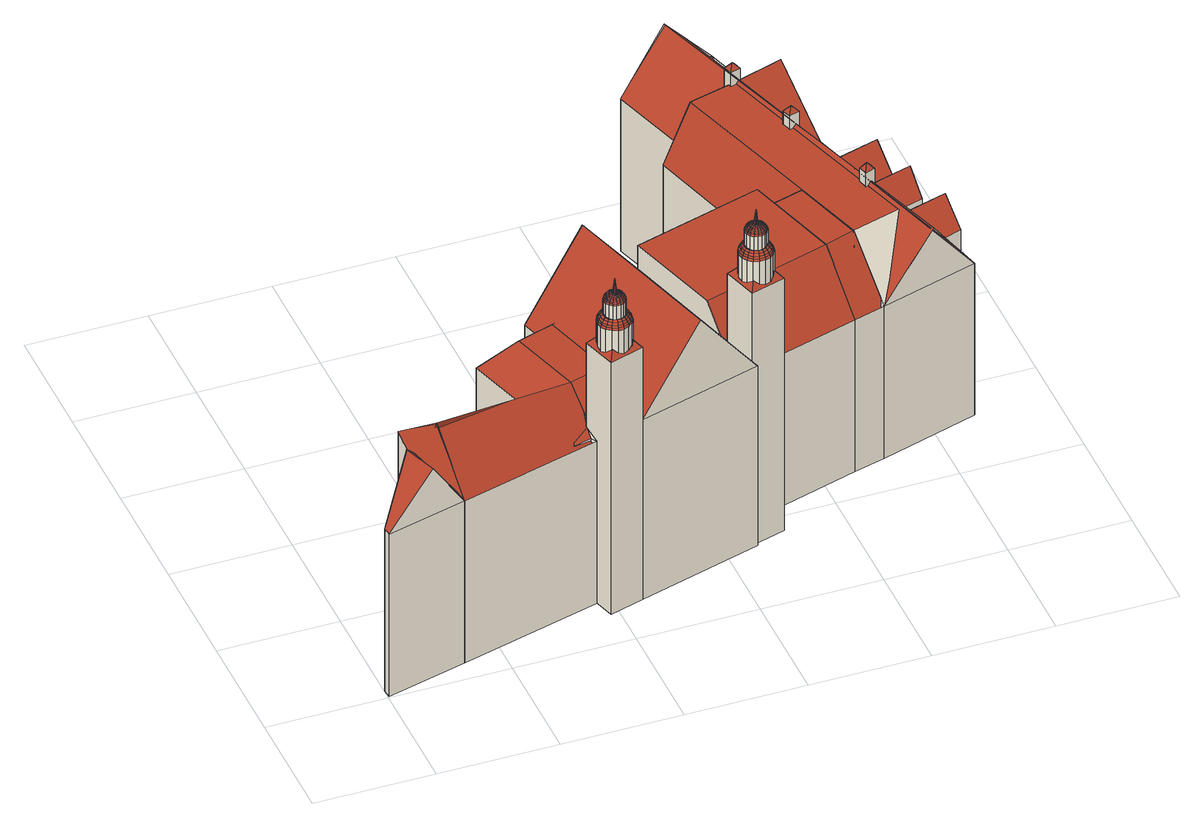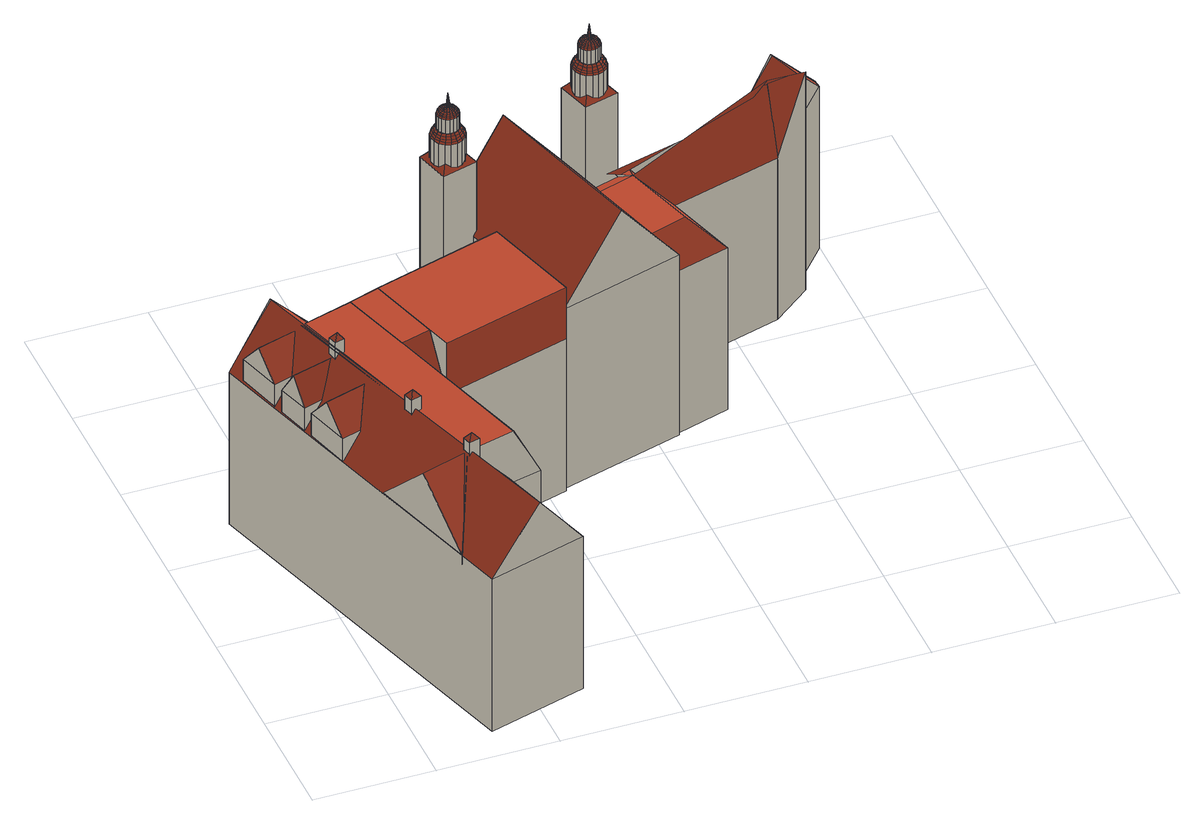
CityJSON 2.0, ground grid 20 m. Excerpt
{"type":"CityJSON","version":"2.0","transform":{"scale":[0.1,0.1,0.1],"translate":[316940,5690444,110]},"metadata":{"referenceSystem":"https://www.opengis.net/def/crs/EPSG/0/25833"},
"CityObjects":{
"building1":{"type":"Building","attributes":{"name":"Neues Rathaus","Gemeindeschluessel":14713000,"Dachneigung":40.47,"Dachorientierung":162.03,"MittlereTraufHoehe":139.41,"QualitaetDacherkennung":100,"ObjektHoehe":39.4,"BodenHoehe":110.39,"Geometrietyp2DReferenz":"3000","AbsoluteHoehe":149.8,"Dachflaeche":1733.12,"function":"31001_3012","roofType":"3100","measuredHeight":39.4,"storeysAboveGround":13},"children":["building1-1","building1-2","building1-3","building1-4","building1-5","building1-6","building1-7","building1-8","building1-9","building1-10","building1-11","building1-12","building1-13","building1-14","building1-15","building1-16","building1-17","building1-18","building1-19","building1-20","building1-21","building1-22","building1-23"],"geometry":[{"type":"MultiSurface","lod":"2","boundaries":[[[0,1,2,3,4]],[[5,6,4,3]],[[7,8,9,10,11]],[[0,6,10,9]],[[6,5,11,10]],[[5,2,7,11]],[[6,0,4]],[[2,5,3]],[[9,8,1,0]],[[2,1,8,7]]],"semantics":{"surfaces":[{"type":"RoofSurface"},{"type":"GroundSurface"},{"type":"WallSurface"},{"type":"ClosureSurface"}],"values":[0,0,1,2,2,2,2,2,2,3]}}]},
"building1-1":{"type":"BuildingPart","attributes":{"Dachneigung":35.01,"Dachorientierung":90.8,"MittlereTraufHoehe":146.18,"QualitaetDacherkennung":100,"BodenHoehe":110.39,"ObjektTeilHoehe":41.61,"Geometrietyp2DReferenz":"3000","AbsoluteHoehe":152,"Dachflaeche":83.27,"roofType":"3100","measuredHeight":41.61,"storeysAboveGround":14},"parents":["building1"],"geometry":[{"type":"MultiSurface","lod":"2","boundaries":[[[12,13,14,15]],[[13,16,17,14]],[[16,18,19,17]],[[13,12,20,16]],[[18,16,20]],[[15,14,17,19]],[[18,12,15,19]],[[12,18,20]]],"semantics":{"surfaces":[{"type":"WallSurface"},{"type":"RoofSurface"},{"type":"GroundSurface"},{"type":"ClosureSurface"}],"values":[0,0,0,1,1,2,3,3]}}]},
"building1-2":{"type":"BuildingPart","attributes":{"Dachneigung":45.19,"Dachorientierung":0,"MittlereTraufHoehe":142.68,"QualitaetDacherkennung":100,"BodenHoehe":137.65,"ObjektTeilHoehe":11.56,"Geometrietyp2DReferenz":"3000","AbsoluteHoehe":149.22,"Dachflaeche":118.94,"roofType":"9999","measuredHeight":11.56,"storeysAboveGround":4},"parents":["building1"],"geometry":[{"type":"MultiSurface","lod":"2","boundaries":[[[21,22,23,24]],[[22,25,26,23]],[[25,21,24,26]],[[21,25,27]],[[22,21,27]],[[25,22,27]],[[24,23,26]]],"semantics":{"surfaces":[{"type":"WallSurface"},{"type":"RoofSurface"},{"type":"GroundSurface"}],"values":[0,0,0,0,1,1,2]}}]},
"building1-3":{"type":"BuildingPart","attributes":{"Dachneigung":38.16,"Dachorientierung":0,"MittlereTraufHoehe":151.74,"QualitaetDacherkennung":100,"BodenHoehe":148.01,"ObjektTeilHoehe":4.76,"Geometrietyp2DReferenz":"3000","AbsoluteHoehe":152.76,"Dachflaeche":4.58,"roofType":"3500","measuredHeight":4.76,"storeysAboveGround":2},"parents":["building1"],"geometry":[{"type":"MultiSurface","lod":"2","boundaries":[[[28,29,30,31]],[[32,29,33]],[[34,32,33]],[[28,34,33]],[[29,28,33]],[[30,35,36,31]],[[29,32,35,30]],[[32,34,36,35]],[[34,28,31,36]]],"semantics":{"surfaces":[{"type":"WallSurface"},{"type":"RoofSurface"},{"type":"GroundSurface"}],"values":[0,1,1,1,1,2,0,0,0]}}]},
"building1-4":{"type":"BuildingPart","attributes":{"Dachneigung":39.06,"Dachorientierung":0,"MittlereTraufHoehe":158.45,"QualitaetDacherkennung":100,"BodenHoehe":110.39,"ObjektTeilHoehe":51.8,"Geometrietyp2DReferenz":"3000","AbsoluteHoehe":162.19,"Dachflaeche":58.23,"roofType":"3500","measuredHeight":51.8,"storeysAboveGround":17},"parents":["building1"],"geometry":[{"type":"MultiSurface","lod":"2","boundaries":[[[37,38,39,40]],[[38,41,42,39]],[[41,43,44,42]],[[43,37,40,44]],[[38,37,45]],[[41,38,45]],[[43,41,45]],[[37,43,45]],[[40,39,42,44]]],"semantics":{"surfaces":[{"type":"WallSurface"},{"type":"RoofSurface"},{"type":"GroundSurface"}],"values":[0,0,0,0,1,1,1,1,2]}}]},
"building1-5":{"type":"BuildingPart","attributes":{"Dachneigung":39.06,"Dachorientierung":0,"MittlereTraufHoehe":158.45,"QualitaetDacherkennung":100,"BodenHoehe":110.39,"ObjektTeilHoehe":51.8,"Geometrietyp2DReferenz":"3000","AbsoluteHoehe":162.19,"Dachflaeche":58.23,"roofType":"3500","measuredHeight":51.8,"storeysAboveGround":17},"parents":["building1"],"geometry":[{"type":"MultiSurface","lod":"2","boundaries":[[[46,47,48,49]],[[47,50,51,48]],[[50,52,53,51]],[[52,46,49,53]],[[47,46,54]],[[50,47,54]],[[52,50,54]],[[46,52,54]],[[49,48,51,53]]],"semantics":{"surfaces":[{"type":"WallSurface"},{"type":"RoofSurface"},{"type":"GroundSurface"}],"values":[0,0,0,0,1,1,1,1,2]}}]},
"building1-6":{"type":"BuildingPart","attributes":{"Dachneigung":90,"Dachorientierung":0,"MittlereTraufHoehe":116.52,"QualitaetDacherkennung":100,"BodenHoehe":110.78,"ObjektTeilHoehe":5.74,"Geometrietyp2DReferenz":"3000","AbsoluteHoehe":116.52,"Dachflaeche":85.06,"roofType":"1000","measuredHeight":5.74,"storeysAboveGround":2},"parents":["building1"],"geometry":[{"type":"MultiSurface","lod":"2","boundaries":[[[55,56,57,58]],[[56,59,60,57]],[[59,61,62,60]],[[61,63,64,62]],[[63,65,66,64]],[[65,67,68,66]],[[67,55,58,68]],[[67,65,63,61,59,56,55]],[[58,57,60,62,64,66,68]]],"semantics":{"surfaces":[{"type":"WallSurface"},{"type":"RoofSurface"},{"type":"GroundSurface"}],"values":[0,0,0,0,0,0,0,1,2]}}]},
"building1-7":{"type":"BuildingPart","attributes":{"Dachneigung":38.16,"Dachorientierung":0,"MittlereTraufHoehe":151.74,"QualitaetDacherkennung":100,"BodenHoehe":148.46,"ObjektTeilHoehe":4.3,"Geometrietyp2DReferenz":"3000","AbsoluteHoehe":152.76,"Dachflaeche":4.58,"roofType":"3500","measuredHeight":4.3,"storeysAboveGround":1},"parents":["building1"],"geometry":[{"type":"MultiSurface","lod":"2","boundaries":[[[69,70,71,72]],[[73,70,74]],[[75,73,74]],[[69,75,74]],[[70,69,74]],[[71,76,77,72]],[[70,73,76,71]],[[73,75,77,76]],[[75,69,72,77]]],"semantics":{"surfaces":[{"type":"WallSurface"},{"type":"RoofSurface"},{"type":"GroundSurface"}],"values":[0,1,1,1,1,2,0,0,0]}}]},
"building1-8":{"type":"BuildingPart","attributes":{"Dachneigung":25.3,"Dachorientierung":0,"MittlereTraufHoehe":167.41,"QualitaetDacherkennung":100,"BodenHoehe":164.85,"ObjektTeilHoehe":6.35,"Geometrietyp2DReferenz":"3000","AbsoluteHoehe":171.2,"Dachflaeche":16.96,"roofType":"3700","measuredHeight":6.35,"storeysAboveGround":2},"parents":["building1"],"geometry":[{"type":"MultiSurface","lod":"2","boundaries":[[[78,79,80]],[[78,80,81]],[[78,81,82]],[[78,82,83]],[[78,83,84]],[[78,84,85]],[[78,85,86]],[[78,86,87]],[[78,87,88]],[[78,88,89]],[[78,89,90]],[[78,90,91]],[[78,91,92]],[[78,92,93]],[[93,94,95,79]],[[95,96,79]],[[79,96,97,80]],[[80,97,98,81]],[[81,98,99,82]],[[99,100,82]],[[82,100,101,83]],[[83,101,102,84]],[[84,102,103,85]],[[85,103,104,86]],[[86,104,105,87]],[[87,105,106,88]],[[106,107,88]],[[88,107,108,89]],[[89,108,109,90]],[[90,109,110,91]],[[91,110,111,92]],[[92,111,94,93]],[[94,112,113,95]],[[95,113,114,96]],[[96,114,115,97]],[[97,115,116,98]],[[98,116,117,99]],[[99,117,118,100]],[[100,118,119,101]],[[101,119,120,102]],[[102,120,121,103]],[[103,121,122,104]],[[104,122,123,105]],[[105,123,124,106]],[[106,124,125,107]],[[107,125,126,108]],[[108,126,127,109]],[[109,127,128,110]],[[110,128,129,111]],[[111,129,112,94]],[[112,130,131,113]],[[113,131,132,114]],[[114,132,133,115]],[[115,133,134,116]],[[116,134,135,117]],[[117,135,136,118]],[[118,136,137,119]],[[119,137,138,120]],[[120,138,139,121]],[[121,139,140,122]],[[122,140,141,123]],[[142,143,144,145]],[[145,144,146,147]],[[147,146,148,149]],[[149,148,150,151]],[[151,150,152,153]],[[153,152,154,130]],[[154,155,156,157]],[[157,156,158,159]],[[159,158,160,161]],[[161,160,162,163]],[[163,162,164,165]],[[165,164,166,167]],[[167,166,168,169]],[[169,168,170,171]],[[171,170,172,173]],[[173,172,174,175]],[[175,174,176,177]],[[177,176,178,143]],[[143,178,179,144]],[[144,179,180,146]],[[146,180,181,148]],[[148,181,182,150]],[[150,182,183,152]],[[152,183,155,154]],[[155,184,185,156]],[[156,185,186,158]],[[158,186,187,160]],[[160,187,188,162]],[[162,188,189,164]],[[164,189,190,166]],[[166,190,191,168]],[[168,191,192,170]],[[170,192,193,172]],[[172,193,194,174]],[[174,194,195,176]],[[176,195,196,178]],[[178,196,197,179]],[[179,197,198,180]],[[180,198,199,181]],[[181,199,200,182]],[[182,200,201,183]],[[183,201,184,155]],[[184,202,203,185]],[[185,203,204,186]],[[186,204,205,187]],[[187,205,206,188]],[[188,206,207,189]],[[189,207,208,190]],[[190,208,209,191]],[[191,209,210,192]],[[192,210,211,193]],[[193,211,212,194]],[[194,212,213,195]],[[195,213,214,196]],[[196,214,215,197]],[[197,215,216,198]],[[198,216,217,199]],[[199,217,218,200]],[[200,218,219,201]],[[201,219,202,184]],[[202,220,221,203]],[[203,221,222,204]],[[204,222,223,205]],[[205,223,224,206]],[[206,224,225,207]],[[207,225,226,208]],[[208,226,227,209]],[[209,227,228,210]],[[210,228,229,211]],[[211,229,230,212]],[[212,230,231,213]],[[213,231,232,214]],[[214,232,233,215]],[[215,233,234,216]],[[216,234,235,217]],[[217,235,236,218]],[[218,236,237,219]],[[219,237,220,202]],[[238,239,240,241,242,243,244,245,246,247,248,249,250,251,252,253,254,255]],[[123,141,142,124]],[[124,142,145,125]],[[125,145,147,126]],[[126,147,149,127]],[[127,149,151,128]],[[128,151,153,129]],[[129,153,130,112]],[[130,154,157,131]],[[131,157,159,132]],[[132,159,161,133]],[[133,161,163,134]],[[134,163,165,135]],[[135,165,167,136]],[[136,167,169,137]],[[137,169,171,138]],[[138,171,173,139]],[[139,173,175,140]],[[140,175,177,141]],[[141,177,143,142]],[[237,236,239,238]],[[236,235,240,239]],[[235,234,241,240]],[[234,233,242,241]],[[233,232,243,242]],[[232,231,244,243]],[[231,230,245,244]],[[230,229,246,245]],[[229,228,247,246]],[[228,227,248,247]],[[227,226,249,248]],[[226,225,250,249]],[[225,224,251,250]],[[224,223,252,251]],[[223,222,253,252]],[[222,221,254,253]],[[221,220,255,254]],[[220,237,238,255]],[[78,93,79]]],"semantics":{"surfaces":[{"type":"RoofSurface"},{"type":"GroundSurface"},{"type":"WallSurface"}],"values":[0,0,0,0,0,0,0,0,0,0,0,0,0,0,0,0,0,0,0,0,0,0,0,0,0,0,0,0,0,0,0,0,0,0,0,0,0,0,0,0,0,0,0,0,0,0,0,0,0,0,0,0,0,0,0,0,0,0,0,0,0,0,0,0,0,0,0,0,0,0,0,0,0,0,0,0,0,0,0,0,0,0,0,0,0,0,0,0,0,0,0,0,0,0,0,0,0,0,0,0,0,0,0,0,0,0,0,0,0,0,0,0,0,0,0,0,0,0,0,0,0,0,0,0,0,0,0,0,0,0,0,0,0,0,0,0,0,0,0,1,0,0,0,0,0,0,0,0,0,0,0,0,0,0,0,0,0,0,0,2,2,2,2,2,2,2,2,2,2,2,2,2,2,2,2,2,2,0]}}]},
"building1-9":{"type":"BuildingPart","attributes":{"Dachneigung":38.16,"Dachorientierung":0,"MittlereTraufHoehe":151.74,"QualitaetDacherkennung":100,"BodenHoehe":148.58,"ObjektTeilHoehe":4.18,"Geometrietyp2DReferenz":"3000","AbsoluteHoehe":152.76,"Dachflaeche":4.58,"roofType":"3500","measuredHeight":4.18,"storeysAboveGround":1},"parents":["building1"],"geometry":[{"type":"MultiSurface","lod":"2","boundaries":[[[256,257,258,259]],[[257,260,261,258]],[[260,262,263,261]],[[262,256,259,263]],[[257,256,264]],[[260,257,264]],[[262,260,264]],[[256,262,264]],[[259,258,261,263]]],"semantics":{"surfaces":[{"type":"WallSurface"},{"type":"RoofSurface"},{"type":"GroundSurface"}],"values":[0,0,0,0,1,1,1,1,2]}}]},
"building1-10":{"type":"BuildingPart","attributes":{"Dachneigung":25.38,"Dachorientierung":0,"MittlereTraufHoehe":167.41,"QualitaetDacherkennung":100,"BodenHoehe":164.85,"ObjektTeilHoehe":6.35,"Geometrietyp2DReferenz":"3000","AbsoluteHoehe":171.2,"Dachflaeche":16.96,"roofType":"3700","measuredHeight":6.35,"storeysAboveGround":2},"parents":["building1"],"geometry":[{"type":"MultiSurface","lod":"2","boundaries":[[[265,266,267]],[[265,267,268]],[[265,268,269]],[[265,269,270]],[[265,270,271]],[[265,271,272]],[[265,272,273]],[[265,273,274]],[[265,274,275]],[[265,275,276]],[[276,277,278,279]],[[278,280,279]],[[279,280,281,282]],[[282,281,283,284]],[[284,283,285,286]],[[286,285,287,288]],[[288,287,289,266]],[[289,290,266]],[[266,290,291,267]],[[267,291,292,268]],[[268,292,293,269]],[[269,293,294,270]],[[270,294,295,271]],[[271,295,296,272]],[[272,296,297,273]],[[273,297,298,274]],[[274,298,299,275]],[[275,299,277,276]],[[277,300,301,278]],[[278,301,302,280]],[[280,302,303,281]],[[281,303,304,283]],[[283,304,305,285]],[[285,305,306,287]],[[287,306,307,289]],[[289,307,308,290]],[[290,308,309,291]],[[291,309,310,292]],[[292,310,311,293]],[[293,311,312,294]],[[294,312,313,295]],[[295,313,314,296]],[[296,314,315,297]],[[297,315,316,298]],[[298,316,317,299]],[[299,317,300,277]],[[300,318,319,301]],[[301,319,320,302]],[[302,320,321,303]],[[303,321,322,304]],[[304,322,323,305]],[[305,323,324,306]],[[306,324,325,307]],[[307,325,326,308]],[[308,326,327,309]],[[309,327,328,310]],[[310,328,329,311]],[[311,329,330,312]],[[312,330,331,313]],[[313,331,332,314]],[[314,332,333,315]],[[315,333,334,316]],[[316,334,335,317]],[[317,335,318,300]],[[318,336,337,319]],[[319,337,338,320]],[[320,338,339,321]],[[321,339,340,322]],[[322,340,341,323]],[[323,341,342,324]],[[324,342,343,325]],[[325,343,344,326]],[[326,344,345,327]],[[327,345,346,328]],[[328,346,347,329]],[[329,347,348,330]],[[330,348,349,331]],[[331,349,350,332]],[[332,350,351,333]],[[333,351,352,334]],[[334,352,353,335]],[[335,353,336,318]],[[336,354,355,337]],[[337,355,356,338]],[[338,356,357,339]],[[339,357,358,340]],[[340,358,359,341]],[[341,359,360,342]],[[342,360,361,343]],[[343,361,362,344]],[[344,362,363,345]],[[345,363,364,346]],[[346,364,365,347]],[[347,365,366,348]],[[348,366,367,349]],[[349,367,368,350]],[[350,368,369,351]],[[351,369,370,352]],[[352,370,371,353]],[[353,371,354,336]],[[354,372,373,355]],[[355,373,374,356]],[[356,374,375,357]],[[357,375,376,358]],[[358,376,377,359]],[[359,377,378,360]],[[360,378,379,361]],[[361,379,380,362]],[[362,380,381,363]],[[363,381,382,364]],[[364,382,383,365]],[[365,383,384,366]],[[366,384,385,367]],[[367,385,386,368]],[[368,386,387,369]],[[369,387,388,370]],[[370,388,389,371]],[[371,389,372,354]],[[372,390,391,373]],[[373,391,392,374]],[[374,392,393,375]],[[375,393,394,376]],[[376,394,395,377]],[[377,395,396,378]],[[378,396,397,379]],[[379,397,398,380]],[[380,398,399,381]],[[381,399,400,382]],[[382,400,401,383]],[[383,401,402,384]],[[384,402,403,385]],[[385,403,404,386]],[[386,404,405,387]],[[387,405,406,388]],[[388,406,407,389]],[[389,407,390,372]],[[390,408,409,391]],[[391,409,410,392]],[[392,410,411,393]],[[393,411,412,394]],[[394,412,413,395]],[[395,413,414,396]],[[396,414,415,397]],[[397,415,416,398]],[[398,416,417,399]],[[399,417,418,400]],[[400,418,419,401]],[[401,419,420,402]],[[402,420,421,403]],[[403,421,422,404]],[[404,422,423,405]],[[405,423,424,406]],[[406,424,425,407]],[[407,425,408,390]],[[426,427,428,429,430,431,432,433,434,435,436,437,438,439,440,441,442,443]],[[425,424,427,426]],[[424,423,428,427]],[[423,422,429,428]],[[422,421,430,429]],[[421,420,431,430]],[[420,419,432,431]],[[419,418,433,432]],[[418,417,434,433]],[[417,416,435,434]],[[416,415,436,435]],[[415,414,437,436]],[[414,413,438,437]],[[413,412,439,438]],[[412,411,440,439]],[[411,410,441,440]],[[410,409,442,441]],[[409,408,443,442]],[[408,425,426,443]],[[265,276,279]],[[265,279,282]],[[265,282,284]],[[265,284,286]],[[265,286,288]],[[265,288,266]]],"semantics":{"surfaces":[{"type":"RoofSurface"},{"type":"GroundSurface"},{"type":"WallSurface"}],"values":[0,0,0,0,0,0,0,0,0,0,0,0,0,0,0,0,0,0,0,0,0,0,0,0,0,0,0,0,0,0,0,0,0,0,0,0,0,0,0,0,0,0,0,0,0,0,0,0,0,0,0,0,0,0,0,0,0,0,0,0,0,0,0,0,0,0,0,0,0,0,0,0,0,0,0,0,0,0,0,0,0,0,0,0,0,0,0,0,0,0,0,0,0,0,0,0,0,0,0,0,0,0,0,0,0,0,0,0,0,0,0,0,0,0,0,0,0,0,0,0,0,0,0,0,0,0,0,0,0,0,0,0,0,0,0,0,0,0,0,0,0,0,0,0,0,0,0,0,0,0,0,0,0,0,1,2,2,2,2,2,2,2,2,2,2,2,2,2,2,2,2,2,2,0,0,0,0,0,0]}}]},
"building1-11":{"type":"BuildingPart","attributes":{"Dachneigung":-63.24,"Dachorientierung":-16.22,"MittlereTraufHoehe":141.3,"QualitaetDacherkennung":100,"BodenHoehe":110.39,"ObjektTeilHoehe":36.41,"Geometrietyp2DReferenz":"3000","AbsoluteHoehe":146.8,"Dachflaeche":760.54,"roofType":"9999","measuredHeight":36.41,"storeysAboveGround":12},"parents":["building1"],"geometry":[{"type":"MultiSurface","lod":"2","boundaries":[[[444,445,446,447]],[[445,448,449,446]],[[448,450,451,449]],[[444,450,452,453]],[[445,444,453,454]],[[448,445,454,455]],[[450,448,455,452]],[[454,453,452,455]],[[451,447,446,449]],[[447,451,450,444]]],"semantics":{"surfaces":[{"type":"WallSurface"},{"type":"RoofSurface"},{"type":"GroundSurface"},{"type":"ClosureSurface"}],"values":[0,0,0,1,1,1,1,1,2,3]}}]},
"building1-12":{"type":"BuildingPart","attributes":{"Dachneigung":36.9,"Dachorientierung":161.2,"MittlereTraufHoehe":141.3,"QualitaetDacherkennung":100,"BodenHoehe":110.39,"ObjektTeilHoehe":39.71,"Geometrietyp2DReferenz":"3000","AbsoluteHoehe":150.1,"Dachflaeche":145.61,"roofType":"3100","measuredHeight":39.71,"storeysAboveGround":13},"parents":["building1"],"geometry":[{"type":"MultiSurface","lod":"2","boundaries":[[[456,457,458,459]],[[457,18,19,458]],[[12,456,459,15]],[[18,457,13]],[[456,12,460]],[[457,456,460,13]],[[12,18,13,460]],[[459,458,19,15]],[[18,12,15,19]]],"semantics":{"surfaces":[{"type":"WallSurface"},{"type":"RoofSurface"},{"type":"GroundSurface"},{"type":"ClosureSurface"}],"values":[0,0,0,0,0,1,1,2,3]}}]},
"building1-13":{"type":"BuildingPart","attributes":{"Dachneigung":38.41,"Dachorientierung":-16.22,"MittlereTraufHoehe":144.69,"QualitaetDacherkennung":100,"BodenHoehe":110.39,"ObjektTeilHoehe":48.06,"Geometrietyp2DReferenz":"3000","AbsoluteHoehe":158.45,"Dachflaeche":1028.65,"roofType":"3100","measuredHeight":48.06,"storeysAboveGround":16},"parents":["building1"],"geometry":[{"type":"MultiSurface","lod":"2","boundaries":[[[461,462,49,463]],[[464,465,466,467,468]],[[462,461,469]],[[465,464,470]],[[461,465,470,469]],[[464,462,469,470]],[[467,471,463,49,447,451,468]],[[463,471,472,466,465,461]],[[471,467,466,472]],[[468,451,450,444,447,49,462,464]],[[451,447,444,450]]],"semantics":{"surfaces":[{"type":"WallSurface"},{"type":"RoofSurface"},{"type":"GroundSurface"},{"type":"ClosureSurface"}],"values":[0,0,0,0,1,1,2,0,3,0,3]}}]},
"building1-14":{"type":"BuildingPart","attributes":{"Dachneigung":90,"Dachorientierung":71.62,"MittlereTraufHoehe":139.41,"QualitaetDacherkennung":100,"BodenHoehe":110.39,"ObjektTeilHoehe":38.82,"Geometrietyp2DReferenz":"3000","AbsoluteHoehe":149.22,"Dachflaeche":189.26,"roofType":"9999","measuredHeight":38.82,"storeysAboveGround":13},"parents":["building1"],"geometry":[{"type":"MultiSurface","lod":"2","boundaries":[[[2,473,474,7]],[[475,476,477,478]],[[476,2,7,477]],[[473,2,479,480]],[[475,473,480,481]],[[476,475,481,482]],[[2,476,482,479]],[[481,480,479,482]],[[7,474,478,477]],[[473,475,478,474]]],"semantics":{"surfaces":[{"type":"WallSurface"},{"type":"RoofSurface"},{"type":"GroundSurface"},{"type":"ClosureSurface"}],"values":[0,0,0,1,0,1,0,1,2,3]}}]},
"building1-15":{"type":"BuildingPart","attributes":{"Dachneigung":-42.52,"Dachorientierung":163.12,"MittlereTraufHoehe":139.41,"QualitaetDacherkennung":100,"BodenHoehe":110.39,"ObjektTeilHoehe":38.82,"Geometrietyp2DReferenz":"3000","AbsoluteHoehe":149.22,"Dachflaeche":1420.78,"roofType":"9999","measuredHeight":38.82,"storeysAboveGround":13},"parents":["building1"],"geometry":[{"type":"MultiSurface","lod":"2","boundaries":[[[473,483,484,474]],[[483,1,8,484]],[[2,473,474,7]],[[483,473,479,485]],[[1,483,485,22]],[[2,1,22,486]],[[473,2,486,479]],[[22,485,479,486]],[[474,484,8,7]],[[1,2,7,8]]],"semantics":{"surfaces":[{"type":"WallSurface"},{"type":"RoofSurface"},{"type":"GroundSurface"},{"type":"ClosureSurface"}],"values":[0,0,0,1,0,1,0,1,2,3]}}]},
"building1-16":{"type":"BuildingPart","attributes":{"Dachneigung":90,"Dachorientierung":73.65,"MittlereTraufHoehe":139.41,"QualitaetDacherkennung":100,"BodenHoehe":110.39,"ObjektTeilHoehe":38.82,"Geometrietyp2DReferenz":"3000","AbsoluteHoehe":149.22,"Dachflaeche":883.01,"roofType":"9999","measuredHeight":38.82,"storeysAboveGround":13},"parents":["building1"],"geometry":[{"type":"MultiSurface","lod":"2","boundaries":[[[473,472,471,474]],[[487,475,478,488]],[[472,473,480,489]],[[487,466,472,489,490]],[[475,487,490,491]],[[473,475,491,480]],[[490,489,480,491]],[[474,471,467,488,478]],[[488,467,466,487]],[[467,471,472,466]],[[475,473,474,478]]],"semantics":{"surfaces":[{"type":"WallSurface"},{"type":"RoofSurface"},{"type":"GroundSurface"},{"type":"ClosureSurface"}],"values":[0,0,1,0,1,0,1,2,0,3,3]}}]},
"building1-17":{"type":"BuildingPart","attributes":{"Dachneigung":40.63,"Dachorientierung":-106.34,"MittlereTraufHoehe":143.82,"QualitaetDacherkennung":100,"BodenHoehe":139.47,"ObjektTeilHoehe":8.93,"Geometrietyp2DReferenz":"3000","AbsoluteHoehe":148.4,"Dachflaeche":62.44,"roofType":"3100","measuredHeight":8.93,"storeysAboveGround":3},"parents":["building1"],"geometry":[{"type":"MultiSurface","lod":"2","boundaries":[[[492,493,494,495]],[[496,497,493,492]],[[497,498,494,493]],[[498,499,495,494]],[[499,496,492,495]],[[498,497,500]],[[496,499,501]],[[497,496,501,500]],[[499,498,500,501]]],"semantics":{"surfaces":[{"type":"GroundSurface"},{"type":"WallSurface"},{"type":"RoofSurface"}],"values":[0,1,1,1,1,1,1,2,2]}}]},
"building1-18":{"type":"BuildingPart","attributes":{"Dachneigung":40.63,"Dachorientierung":-106.34,"MittlereTraufHoehe":143.82,"QualitaetDacherkennung":100,"BodenHoehe":139.47,"ObjektTeilHoehe":8.93,"Geometrietyp2DReferenz":"3000","AbsoluteHoehe":148.4,"Dachflaeche":62.44,"roofType":"3100","measuredHeight":8.93,"storeysAboveGround":3},"parents":["building1"],"geometry":[{"type":"MultiSurface","lod":"2","boundaries":[[[502,503,504,505]],[[503,506,507,504]],[[506,508,509,507]],[[508,502,505,509]],[[506,503,510]],[[502,508,511]],[[503,502,511,510]],[[508,506,510,511]],[[505,504,507,509]]],"semantics":{"surfaces":[{"type":"WallSurface"},{"type":"RoofSurface"},{"type":"GroundSurface"}],"values":[0,0,0,0,0,0,1,1,2]}}]},
"building1-19":{"type":"BuildingPart","attributes":{"Dachneigung":42.44,"Dachorientierung":-108.17,"MittlereTraufHoehe":141.3,"QualitaetDacherkennung":100,"BodenHoehe":110.39,"ObjektTeilHoehe":41.61,"Geometrietyp2DReferenz":"3000","AbsoluteHoehe":152,"Dachflaeche":498.74,"roofType":"3100","measuredHeight":41.61,"storeysAboveGround":14},"parents":["building1"],"geometry":[{"type":"MultiSurface","lod":"2","boundaries":[[[18,512,513,19]],[[512,514,515,513]],[[514,12,15,515]],[[514,512,454]],[[512,18,20,454]],[[12,514,454,20]],[[19,513,515,15]],[[12,18,19,15]],[[18,12,20]]],"semantics":{"surfaces":[{"type":"WallSurface"},{"type":"RoofSurface"},{"type":"GroundSurface"},{"type":"ClosureSurface"}],"values":[0,0,0,0,1,1,2,3,3]}}]},
"building1-20":{"type":"BuildingPart","attributes":{"Dachneigung":25.37,"Dachorientierung":0,"MittlereTraufHoehe":163.37,"QualitaetDacherkennung":100,"BodenHoehe":158.74,"ObjektTeilHoehe":6.74,"Geometrietyp2DReferenz":"3000","AbsoluteHoehe":165.47,"Dachflaeche":37.89,"roofType":"3700","measuredHeight":6.74,"storeysAboveGround":2},"parents":["building1"],"geometry":[{"type":"MultiSurface","lod":"2","boundaries":[[[516,517,518,519]],[[517,520,521,518]],[[520,522,523,521]],[[522,524,525,523]],[[524,526,527,525]],[[526,528,529,527]],[[528,530,531,529]],[[530,532,533,531]],[[532,534,535,533]],[[536,537,538]],[[536,538,539]],[[536,539,540]],[[536,540,541]],[[536,541,542]],[[536,542,543]],[[536,543,544]],[[536,544,545]],[[536,545,546]],[[536,546,547]],[[536,547,548]],[[536,548,549]],[[536,549,550]],[[536,550,551]],[[536,551,552]],[[536,552,553]],[[536,553,554]],[[536,554,537]],[[537,555,556,538]],[[538,556,557,539]],[[539,557,558,540]],[[540,558,559,541]],[[541,559,560,542]],[[542,560,561,543]],[[543,561,562,544]],[[544,562,563,545]],[[545,563,564,546]],[[546,564,565,547]],[[547,565,566,548]],[[548,566,567,549]],[[549,567,568,550]],[[550,568,569,551]],[[551,569,570,552]],[[552,570,571,553]],[[553,571,572,554]],[[554,572,555,537]],[[555,573,574,556]],[[556,574,575,557]],[[557,575,576,558]],[[558,576,577,559]],[[559,577,578,560]],[[560,578,579,561]],[[561,579,580,562]],[[562,580,581,563]],[[563,581,582,564]],[[564,582,583,565]],[[565,583,584,566]],[[566,584,585,567]],[[567,585,586,568]],[[568,586,587,569]],[[569,587,588,570]],[[570,588,589,571]],[[571,589,590,572]],[[572,590,573,555]],[[573,591,592,574]],[[574,592,593,575]],[[575,593,594,576]],[[576,594,595,577]],[[577,595,596,578]],[[578,596,597,579]],[[579,597,598,580]],[[580,598,599,581]],[[581,599,600,582]],[[582,600,601,583]],[[583,601,602,584]],[[584,602,603,585]],[[585,603,604,586]],[[586,604,605,587]],[[587,605,606,588]],[[588,606,607,589]],[[589,607,608,590]],[[605,609,610,606]],[[606,610,611,607]],[[607,611,612,608]],[[608,612,613,591]],[[613,614,615,616]],[[616,615,617,618]],[[618,617,619,620]],[[620,619,621,622]],[[622,621,623,624]],[[624,623,625,626]],[[626,625,627,628]],[[628,627,629,630]],[[630,629,631,632]],[[632,631,633,634]],[[634,633,635,636]],[[636,635,637,638]],[[638,637,639,640]],[[640,639,641,609]],[[609,641,642,610]],[[610,642,643,611]],[[611,643,644,612]],[[612,644,614,613]],[[614,645,646,615]],[[615,646,647,617]],[[617,647,648,619]],[[619,648,649,621]],[[621,649,650,623]],[[623,650,651,625]],[[625,651,652,627]],[[627,652,653,629]],[[629,653,654,631]],[[631,654,655,633]],[[633,655,656,635]],[[635,656,657,637]],[[637,657,658,639]],[[639,658,659,641]],[[641,659,660,642]],[[642,660,661,643]],[[643,661,662,644]],[[644,662,645,614]],[[645,663,664,646]],[[646,664,665,647]],[[647,665,666,648]],[[648,666,667,649]],[[649,667,668,650]],[[650,668,669,651]],[[651,669,670,652]],[[652,670,671,653]],[[653,671,672,654]],[[654,672,673,655]],[[655,673,674,656]],[[656,674,675,657]],[[657,675,676,658]],[[658,676,677,659]],[[659,677,678,660]],[[660,678,679,661]],[[661,679,680,662]],[[662,680,663,645]],[[663,532,530,664]],[[664,530,528,665]],[[665,528,526,666]],[[666,526,524,667]],[[667,524,522,668]],[[668,522,520,669]],[[669,520,517,670]],[[670,517,516,671]],[[671,516,681,672]],[[672,681,682,673]],[[673,682,683,674]],[[674,683,684,675]],[[675,684,685,676]],[[676,685,686,677]],[[677,686,687,678]],[[678,687,688,679]],[[679,688,534,680]],[[680,534,532,663]],[[535,689,690,691,692,693,694,695,696,519,518,521,523,525,527,529,531,533]],[[590,608,591,573]],[[591,613,616,592]],[[592,616,618,593]],[[593,618,620,594]],[[594,620,622,595]],[[595,622,624,596]],[[596,624,626,597]],[[597,626,628,598]],[[598,628,630,599]],[[599,630,632,600]],[[600,632,634,601]],[[601,634,636,602]],[[602,636,638,603]],[[603,638,640,604]],[[604,640,609,605]],[[534,688,689,535]],[[688,687,690,689]],[[687,686,691,690]],[[686,685,692,691]],[[685,684,693,692]],[[684,683,694,693]],[[683,682,695,694]],[[682,681,696,695]],[[681,516,519,696]]],"semantics":{"surfaces":[{"type":"WallSurface"},{"type":"RoofSurface"},{"type":"GroundSurface"}],"values":[0,0,0,0,0,0,0,0,0,1,1,1,1,1,1,1,1,1,1,1,1,1,1,1,1,1,1,1,1,1,1,1,1,1,1,1,1,1,1,1,1,1,1,1,1,1,1,1,1,1,1,1,1,1,1,1,1,1,1,1,1,1,1,1,1,1,1,1,1,1,1,1,1,1,1,1,1,1,1,1,1,1,1,1,1,1,1,1,1,1,1,1,1,1,1,1,1,1,1,1,1,1,1,1,1,1,1,1,1,1,1,1,1,1,1,1,1,1,1,1,1,1,1,1,1,1,1,1,1,1,1,1,1,1,1,1,1,1,1,1,1,1,1,1,1,1,1,1,1,1,1,1,1,1,1,1,2,1,1,1,1,1,1,1,1,1,1,1,1,1,1,1,0,0,0,0,0,0,0,0,0]}}]},
"building1-21":{"type":"BuildingPart","attributes":{"Dachneigung":25.38,"Dachorientierung":0,"MittlereTraufHoehe":163.37,"QualitaetDacherkennung":100,"BodenHoehe":158.74,"ObjektTeilHoehe":6.74,"Geometrietyp2DReferenz":"3000","AbsoluteHoehe":165.47,"Dachflaeche":37.89,"roofType":"3700","measuredHeight":6.74,"storeysAboveGround":2},"parents":["building1"],"geometry":[{"type":"MultiSurface","lod":"2","boundaries":[[[697,698,699,700]],[[700,699,701,702]],[[702,701,703,704]],[[704,703,705,706]],[[706,705,707,708]],[[708,707,709,710]],[[709,711,712,713]],[[713,712,714,715]],[[715,714,716,717]],[[717,716,718,719]],[[719,718,720,721]],[[721,720,722,723]],[[723,722,724,725]],[[725,724,726,727]],[[727,726,728,729]],[[729,728,730,731]],[[731,730,732,733]],[[733,732,734,698]],[[698,734,735,699]],[[699,735,736,701]],[[701,736,737,703]],[[703,737,738,705]],[[705,738,739,707]],[[707,739,711,709]],[[711,740,741,712]],[[712,741,742,714]],[[714,742,743,716]],[[716,743,744,718]],[[718,744,745,720]],[[720,745,746,722]],[[722,746,747,724]],[[724,747,748,726]],[[726,748,749,728]],[[728,749,750,730]],[[730,750,751,732]],[[732,751,752,734]],[[734,752,753,735]],[[735,753,754,736]],[[736,754,755,737]],[[737,755,756,738]],[[738,756,757,739]],[[739,757,740,711]],[[758,759,760,761,762,763,764,765,766,767,768,769,770,771,772,773,774,775]],[[757,756,759,758]],[[756,755,760,759]],[[755,754,761,760]],[[754,753,762,761]],[[753,752,763,762]],[[752,751,764,763]],[[751,750,765,764]],[[750,749,766,765]],[[749,748,767,766]],[[748,747,768,767]],[[747,746,769,768]],[[746,745,770,769]],[[745,744,771,770]],[[744,743,772,771]],[[743,742,773,772]],[[742,741,774,773]],[[741,740,775,774]],[[740,757,758,775]],[[776,777,778]],[[776,778,779]],[[776,779,780]],[[776,780,781]],[[776,781,782]],[[776,782,783]],[[776,783,784]],[[776,784,785]],[[776,785,786]],[[776,786,787]],[[776,787,788]],[[776,788,789]],[[776,789,790]],[[776,790,791]],[[776,791,792]],[[776,792,793]],[[776,793,794]],[[776,794,777]],[[777,795,796,778]],[[778,796,797,779]],[[779,797,798,780]],[[780,798,799,781]],[[781,799,800,782]],[[782,800,801,783]],[[783,801,802,784]],[[784,802,803,785]],[[785,803,804,786]],[[786,804,805,787]],[[787,805,806,788]],[[788,806,807,789]],[[789,807,808,790]],[[790,808,809,791]],[[791,809,810,792]],[[792,810,811,793]],[[793,811,812,794]],[[794,812,795,777]],[[795,813,814,796]],[[796,814,815,797]],[[797,815,816,798]],[[798,816,817,799]],[[799,817,818,800]],[[800,818,819,801]],[[801,819,820,802]],[[802,820,821,803]],[[803,821,822,804]],[[804,822,823,805]],[[805,823,824,806]],[[806,824,825,807]],[[807,825,826,808]],[[808,826,827,809]],[[809,827,828,810]],[[810,828,829,811]],[[811,829,830,812]],[[812,830,813,795]],[[813,831,832,814]],[[814,832,833,815]],[[815,833,834,816]],[[816,834,835,817]],[[817,835,836,818]],[[818,836,837,819]],[[819,837,838,820]],[[820,838,839,821]],[[821,839,840,822]],[[822,840,841,823]],[[823,841,842,824]],[[824,842,843,825]],[[825,843,844,826]],[[826,844,845,827]],[[827,845,846,828]],[[828,846,847,829]],[[829,847,848,830]],[[830,848,831,813]],[[831,849,850,832]],[[832,850,851,833]],[[833,851,852,834]],[[834,852,853,835]],[[835,853,854,836]],[[836,854,855,837]],[[837,855,856,838]],[[838,856,857,839]],[[839,857,858,840]],[[840,858,859,841]],[[841,859,860,842]],[[842,860,861,843]],[[843,861,862,844]],[[844,862,863,845]],[[845,863,864,846]],[[846,864,865,847]],[[859,866,867,860]],[[860,867,697,861]],[[861,697,700,862]],[[862,700,702,863]],[[863,702,704,864]],[[864,704,706,865]],[[865,706,708,868]],[[847,865,868,848]],[[848,868,849,831]],[[849,710,869,850]],[[850,869,870,851]],[[851,870,871,852]],[[852,871,872,853]],[[853,872,873,854]],[[854,873,874,855]],[[855,874,875,856]],[[856,875,876,857]],[[857,876,877,858]],[[858,877,866,859]],[[868,708,710,849]],[[710,709,713,869]],[[869,713,715,870]],[[870,715,717,871]],[[871,717,719,872]],[[872,719,721,873]],[[873,721,723,874]],[[874,723,725,875]],[[875,725,727,876]],[[876,727,729,877]],[[877,729,731,866]],[[866,731,733,867]],[[867,733,698,697]]],"semantics":{"surfaces":[{"type":"RoofSurface"},{"type":"GroundSurface"},{"type":"WallSurface"}],"values":[0,0,0,0,0,0,0,0,0,0,0,0,0,0,0,0,0,0,0,0,0,0,0,0,0,0,0,0,0,0,0,0,0,0,0,0,0,0,0,0,0,0,1,2,2,2,2,2,2,2,2,2,2,2,2,2,2,2,2,2,2,0,0,0,0,0,0,0,0,0,0,0,0,0,0,0,0,0,0,0,0,0,0,0,0,0,0,0,0,0,0,0,0,0,0,0,0,0,0,0,0,0,0,0,0,0,0,0,0,0,0,0,0,0,0,0,0,0,0,0,0,0,0,0,0,0,0,0,0,0,0,0,0,0,0,0,0,0,0,0,0,0,0,0,0,0,0,0,0,0,0,0,0,0,0,0,0,0,0,0,0,0,0,0,0,0,0,0,0,0,0,0,0,0,0,0,0,0,0,0,0]}}]},
"building1-22":{"type":"BuildingPart","attributes":{"Dachneigung":46.1,"Dachorientierung":0,"MittlereTraufHoehe":148.11,"QualitaetDacherkennung":100,"BodenHoehe":148.11,"ObjektTeilHoehe":0.892,"Geometrietyp2DReferenz":"3000","AbsoluteHoehe":149,"Dachflaeche":4.79,"roofType":"3500","measuredHeight":0.892,"storeysAboveGround":1},"parents":["building1"],"geometry":[{"type":"MultiSurface","lod":"2","boundaries":[[[878,879,880,881]],[[879,882,883,880]],[[882,884,885,883]],[[884,878,881,885]],[[879,878,886]],[[882,879,886]],[[884,882,886]],[[878,884,886]],[[881,880,883,885]]],"semantics":{"surfaces":[{"type":"WallSurface"},{"type":"RoofSurface"},{"type":"GroundSurface"}],"values":[0,0,0,0,1,1,1,1,2]}}]},
"building1-23":{"type":"BuildingPart","attributes":{"Dachneigung":32.97,"Dachorientierung":-106.34,"MittlereTraufHoehe":143.82,"QualitaetDacherkennung":100,"BodenHoehe":139.47,"ObjektTeilHoehe":8.93,"Geometrietyp2DReferenz":"3000","AbsoluteHoehe":148.4,"Dachflaeche":55.67,"roofType":"3100","measuredHeight":8.93,"storeysAboveGround":3},"parents":["building1"],"geometry":[{"type":"MultiSurface","lod":"2","boundaries":[[[887,888,889,890]],[[888,891,892,889]],[[891,893,894,892]],[[893,887,890,894]],[[891,888,895]],[[887,893,896]],[[888,887,896,895]],[[893,891,895,896]],[[890,889,892,894]]],"semantics":{"surfaces":[{"type":"WallSurface"},{"type":"RoofSurface"},{"type":"GroundSurface"}],"values":[0,0,0,0,0,0,1,1,2]}}]}
},
"vertices":[
[721,892,294],[770,730,294],[907,276,294],[998,304,398],[800,915,398],[1072,325,294],[886,940,294],[907,276,4],[770,730,4],[721,892,4],[886,940,4],[1072,325,4],
[138,38,313],[62,82,401],[62,82,4],[138,38,4],[57,104,420],[57,104,4],[122,157,313],[122,157,4],[118,103,420],
[963,684,294],[853,752,392],[853,752,277],[963,684,277],[907,869,294],[907,869,277],[935,778,392],
[836,759,417],[854,764,417],[854,764,380],[836,759,380],[858,749,417],[847,754,428],[841,744,417],[858,749,380],[841,744,380],
[703,166,485],[645,149,485],[645,149,4],[703,166,4],[628,208,485],[628,208,4],[687,224,485],[687,224,4],[666,187,522],
[444,85,485],[386,68,485],[386,68,4],[444,85,4],[369,127,485],[369,127,4],[427,143,485],[427,143,4],[407,106,522],
[701,713,65],[722,718,65],[722,718,8],[701,713,8],[787,495,65],[787,495,8],[754,485,65],[754,485,8],[707,649,65],[707,649,8],[695,646,65],[695,646,8],[680,707,65],[680,707,8],
[881,630,417],[898,635,417],[898,635,385],[881,630,385],[903,619,417],[892,624,428],[886,614,417],[903,619,385],[886,614,385],
[666,187,612],[668,188,587],[667,189,587],[666,189,587],[665,189,587],[664,188,587],[663,188,587],[663,187,587],[663,186,587],[664,185,587],[665,184,587],[666,184,587],[667,184,587],[668,185,587],[668,186,587],[669,187,587],[671,187,587],[671,188,587],[670,190,587],[669,191,587],[667,192,587],[665,192,587],[663,191,587],[662,190,587],[661,188,587],[661,187,587],[661,185,587],[662,183,587],[663,182,587],[665,182,587],[667,182,587],[669,182,587],[670,183,587],[671,185,587],[674,187,586],[673,189,586],[672,192,586],[670,193,586],[667,194,586],[665,194,586],[662,193,586],[660,192,586],[659,189,586],[658,187,586],[659,184,586],[660,182,586],[662,180,586],[665,179,586],[667,179,586],[670,180,586],[672,182,586],[673,184,586],[676,187,584],[675,190,584],[674,193,584],[671,195,584],[668,197,584],[664,197,584],[661,195,584],[658,193,584],[657,190,584],[656,187,584],[657,183,584],[658,180,584],[661,178,584],[660,176,583],[664,175,583],[664,177,584],[668,175,583],[668,177,584],[672,176,583],[671,178,584],[675,179,583],[674,180,584],[677,183,583],[675,183,584],[678,187,583],[680,187,581],[679,191,581],[677,191,583],[677,196,581],[675,194,583],[673,199,581],[672,197,583],[668,200,581],[668,199,583],[664,200,581],[664,199,583],[659,199,581],[660,197,583],[655,196,581],[657,194,583],[653,191,581],[655,191,583],[652,187,581],[654,187,583],[653,182,581],[655,183,583],[655,178,581],[657,179,583],[659,175,581],[664,173,581],[668,173,581],[673,175,581],[677,178,581],[679,182,581],[681,187,579],[680,192,579],[678,197,579],[674,200,579],[669,202,579],[663,202,579],[658,200,579],[654,197,579],[651,192,579],[650,187,579],[651,181,579],[654,177,579],[658,173,579],[663,171,579],[669,171,579],[674,173,579],[678,177,579],[680,181,579],[683,187,577],[682,192,577],[679,197,577],[674,201,577],[669,203,577],[663,203,577],[658,201,577],[653,197,577],[650,192,577],[649,187,577],[650,181,577],[653,176,577],[658,172,577],[663,170,577],[669,170,577],[674,172,577],[679,176,577],[682,181,577],[684,187,574],[683,193,574],[680,198,574],[675,202,574],[669,204,574],[663,204,574],[657,202,574],[652,198,574],[649,193,574],[648,187,574],[649,181,574],[652,175,574],[657,171,574],[663,169,574],[669,169,574],[675,171,574],[679,175,574],[683,181,574],[683,181,548],[679,175,548],[675,171,548],[669,169,548],[663,169,548],[657,171,548],[652,175,548],[649,181,548],[648,187,548],[649,193,548],[652,198,548],[657,202,548],[663,204,548],[669,204,548],[675,202,548],[680,198,548],[683,193,548],[684,187,548],
[955,463,417],[959,448,417],[959,448,386],[955,463,386],[942,442,417],[942,442,386],[938,458,417],[938,458,386],[948,453,428],
[407,106,612],[404,107,587],[404,106,587],[404,105,587],[404,104,587],[405,103,587],[406,103,587],[407,103,587],[408,103,587],[409,104,587],[409,105,587],[409,106,587],[412,106,587],[411,108,587],[409,107,587],[410,109,587],[409,110,587],[408,108,587],[407,111,587],[407,108,587],[406,111,587],[406,108,587],[404,110,587],[405,108,587],[403,109,587],[402,108,587],[401,106,587],[402,104,587],[403,102,587],[404,101,587],[406,101,587],[407,101,587],[409,101,587],[410,102,587],[411,104,587],[414,106,586],[414,108,586],[412,111,586],[410,112,586],[408,113,586],[405,113,586],[403,112,586],[401,111,586],[399,108,586],[399,106,586],[399,103,586],[401,101,586],[403,99,586],[405,98,586],[408,98,586],[410,99,586],[412,101,586],[414,103,586],[416,106,584],[416,109,584],[414,112,584],[411,114,584],[408,116,584],[405,116,584],[402,114,584],[399,112,584],[397,109,584],[397,106,584],[397,102,584],[399,99,584],[402,97,584],[405,96,584],[408,96,584],[411,97,584],[414,99,584],[416,102,584],[419,106,583],[418,110,583],[416,114,583],[413,116,583],[409,118,583],[404,118,583],[400,116,583],[397,114,583],[395,110,583],[394,106,583],[395,102,583],[397,98,583],[400,95,583],[404,94,583],[409,94,583],[413,95,583],[416,98,583],[418,102,583],[420,106,581],[420,111,581],[417,115,581],[413,118,581],[409,119,581],[404,119,581],[400,118,581],[396,115,581],[393,111,581],[393,106,581],[393,101,581],[396,97,581],[400,94,581],[404,92,581],[409,92,581],[413,94,581],[417,97,581],[420,101,581],[422,106,579],[421,111,579],[418,116,579],[414,119,579],[409,121,579],[404,121,579],[399,119,579],[395,116,579],[392,111,579],[391,106,579],[392,100,579],[395,96,579],[399,92,579],[404,91,579],[409,91,579],[414,92,579],[418,96,579],[421,100,579],[423,106,577],[422,111,577],[419,117,577],[415,120,577],[409,122,577],[404,122,577],[398,120,577],[394,117,577],[391,111,577],[390,106,577],[391,100,577],[394,95,577],[398,91,577],[404,89,577],[409,89,577],[415,91,577],[419,95,577],[422,100,577],[424,106,574],[423,112,574],[420,117,574],[416,121,574],[410,123,574],[403,123,574],[398,121,574],[393,117,574],[390,112,574],[389,106,574],[390,100,574],[393,94,574],[398,90,574],[403,88,574],[410,88,574],[415,90,574],[420,94,574],[423,100,574],[423,100,548],[420,94,548],[415,90,548],[410,88,548],[403,88,548],[398,90,548],[393,94,548],[390,100,548],[389,106,548],[390,112,548],[393,117,548],[398,121,548],[403,123,548],[410,123,548],[416,121,548],[420,117,548],[423,112,548],[424,106,548],
[431,129,313],[340,103,313],[340,103,4],[431,129,4],[272,335,313],[272,335,4],[363,362,313],[363,362,4],[479,355,368],[515,231,368],[366,184,368],[330,307,368],
[3,2,313],[1,17,313],[1,17,4],[3,2,4],[82,23,401],
[653,146,347],[444,85,347],[653,146,4],[362,366,347],[571,427,347],[571,427,294],[571,427,4],[362,366,4],[549,115,485],[467,397,485],[638,198,4],[638,198,294],
[855,261,294],[855,261,4],[787,495,294],[837,509,294],[837,509,4],[787,495,4],[886,348,392],[835,331,392],[799,454,392],[849,469,392],
[722,718,294],[722,718,4],[770,730,392],[975,374,392],
[570,432,294],[570,432,4],[618,267,392],[570,432,392],[787,495,392],
[1009,421,295],[1040,431,295],[1062,356,295],[1031,346,295],[1009,421,338],[1040,431,338],[1062,356,338],[1031,346,338],[1051,393,384],[983,373,384],
[960,581,338],[992,591,338],[992,591,295],[960,581,295],[1014,516,338],[1014,516,295],[983,506,338],[983,506,295],[1003,553,384],[935,533,384],
[312,211,313],[312,211,4],[376,101,313],[376,101,4],
[380,115,534],[385,124,534],[385,124,487],[380,115,487],[393,130,534],[393,130,487],[402,133,534],[402,133,487],[411,133,534],[411,133,487],[421,130,534],[421,130,487],[428,124,534],[428,124,487],[433,115,534],[433,115,487],[434,106,534],[434,106,487],[433,96,534],[433,96,487],[407,106,555],[411,106,554],[410,107,554],[410,108,554],[409,109,554],[407,110,554],[406,110,554],[404,109,554],[403,108,554],[403,107,554],[402,106,554],[403,104,554],[403,103,554],[404,102,554],[406,102,554],[407,102,554],[409,102,554],[410,103,554],[410,104,554],[415,106,554],[414,109,554],[413,111,554],[411,113,554],[408,114,554],[405,114,554],[402,113,554],[400,111,554],[399,109,554],[398,106,554],[399,103,554],[400,100,554],[402,99,554],[405,98,554],[408,98,554],[411,99,554],[413,100,554],[414,103,554],[419,106,552],[418,110,552],[416,114,552],[413,116,552],[409,118,552],[404,118,552],[400,116,552],[397,114,552],[395,110,552],[394,106,552],[395,102,552],[397,98,552],[400,95,552],[404,94,552],[409,94,552],[413,95,552],[416,98,552],[418,102,552],[422,106,550],[421,111,550],[419,116,550],[414,119,550],[409,121,550],[404,121,550],[399,119,550],[394,116,550],[392,111,550],[391,106,550],[392,100,550],[394,96,550],[399,92,550],[404,90,550],[409,90,550],[414,92,550],[419,96,550],[421,100,550],[410,87,548],[416,89,548],[421,93,548],[424,99,548],[426,106,548],[429,106,545],[427,113,545],[424,112,548],[423,120,545],[421,118,548],[418,125,545],[416,122,548],[410,127,545],[410,125,548],[403,127,545],[403,125,548],[395,125,545],[397,122,548],[390,120,545],[392,118,548],[386,113,545],[389,112,548],[384,106,545],[387,106,548],[386,98,545],[389,99,548],[390,92,545],[392,93,548],[395,87,545],[397,89,548],[403,84,545],[403,87,548],[410,84,545],[418,87,545],[423,92,545],[427,98,545],[431,106,541],[430,114,541],[425,122,541],[419,127,541],[411,130,541],[402,130,541],[394,127,541],[388,122,541],[383,114,541],[382,106,541],[383,97,541],[388,90,541],[394,85,541],[402,82,541],[411,82,541],[419,85,541],[425,90,541],[430,97,541],[433,106,538],[431,115,538],[427,123,538],[420,129,538],[411,132,538],[402,132,538],[393,129,538],[386,123,538],[382,115,538],[380,106,538],[382,97,538],[386,89,538],[393,83,538],[402,80,538],[411,80,538],[420,83,538],[427,89,538],[431,97,538],[379,106,534],[380,96,534],[385,88,534],[393,82,534],[402,78,534],[411,78,534],[420,82,534],[428,88,534],[428,88,487],[420,82,487],[411,78,487],[402,78,487],[393,82,487],[385,88,487],[380,96,487],[379,106,487],
[655,168,545],[654,165,541],[662,163,541],[662,165,545],[670,163,541],[670,165,545],[678,165,541],[677,168,545],[685,171,541],[683,173,545],[689,178,541],[687,179,545],[690,187,541],[688,187,545],[692,187,538],[691,196,538],[689,195,541],[686,204,538],[685,202,541],[679,210,538],[678,208,541],[671,213,538],[670,211,541],[661,213,538],[662,211,541],[653,210,538],[654,208,541],[646,204,538],[647,202,541],[641,196,538],[643,195,541],[639,187,538],[641,187,541],[641,178,538],[643,178,541],[646,170,538],[647,171,541],[653,164,538],[661,161,538],[671,161,538],[679,164,538],[686,170,538],[691,178,538],[694,187,534],[692,196,534],[688,205,534],[680,211,534],[671,214,534],[661,214,534],[652,211,534],[645,205,534],[640,196,534],[638,187,534],[640,177,534],[645,169,534],[652,162,534],[661,159,534],[671,159,534],[680,162,534],[687,169,534],[692,177,534],[692,177,487],[687,169,487],[680,162,487],[671,159,487],[661,159,487],[652,162,487],[645,169,487],[640,177,487],[638,187,487],[640,196,487],[645,205,487],[652,211,487],[661,214,487],[671,214,487],[680,211,487],[688,205,487],[692,196,487],[694,187,487],[666,187,555],[670,187,554],[670,188,554],[669,189,554],[668,190,554],[667,191,554],[665,191,554],[664,190,554],[663,189,554],[662,188,554],[662,187,554],[662,185,554],[663,184,554],[664,183,554],[665,183,554],[667,183,554],[668,183,554],[669,184,554],[670,185,554],[674,187,554],[674,190,554],[672,192,554],[670,194,554],[667,195,554],[665,195,554],[662,194,554],[660,192,554],[658,190,554],[658,187,554],[658,184,554],[660,181,554],[662,180,554],[665,179,554],[667,179,554],[670,180,554],[672,181,554],[674,184,554],[678,187,552],[677,191,552],[675,194,552],[672,197,552],[668,199,552],[664,199,552],[660,197,552],[657,194,552],[655,191,552],[654,187,552],[655,183,552],[657,179,552],[660,176,552],[664,175,552],[668,175,552],[672,176,552],[675,179,552],[677,183,552],[682,187,550],[681,192,550],[678,197,550],[674,200,550],[669,202,550],[663,202,550],[658,200,550],[654,197,550],[651,192,550],[650,187,550],[651,181,550],[654,177,550],[658,173,550],[663,171,550],[669,171,550],[674,173,550],[678,177,550],[681,181,550],[685,187,548],[684,193,548],[681,199,548],[675,203,548],[669,206,548],[663,206,548],[656,203,548],[651,199,548],[648,193,548],[647,187,548],[648,180,548],[651,174,548],[656,170,548],[663,168,548],[669,168,548],[675,170,548],[681,174,548],[645,179,545],[649,173,545],[684,180,548],[687,194,545],[683,201,545],[677,206,545],[670,208,545],[662,208,545],[655,206,545],[649,201,545],[645,194,545],[644,187,545],
[151,103,381],[144,121,381],[144,121,388],[151,103,388],[161,127,381],[161,127,388],[168,110,381],[168,110,388],[156,115,390],
[987,491,338],[1019,501,338],[1019,501,295],[987,491,295],[1035,447,338],[1035,447,295],[1004,438,338],[1004,438,295],[1026,475,384],[958,455,384]
]}
